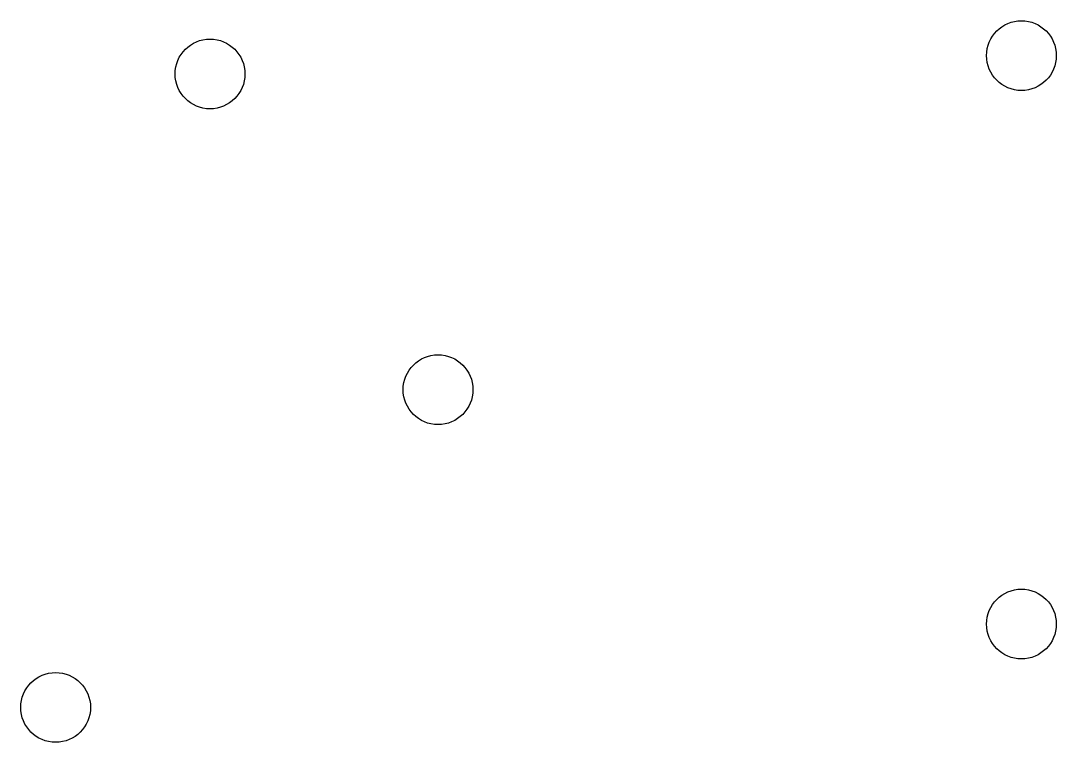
# Model space of a CAD drawing. Header units: millimetres. Extents: x 241 to 344, y -201 to -129.
import ezdxf

# ---------------------------------------------------------------- set-up
doc = ezdxf.new("R2010")
doc.units = ezdxf.units.MM

msp = doc.modelspace()

# ---------------------------------------------------------------- linework, layer by layer
for centre in [(340.84, -132.5), (259.49, -134.34), (282.35, -166), (340.84, -189.5), (244.01, -197.86)]:
    msp.add_circle(centre, 3.5)

doc.saveas('drawing.dxf')
